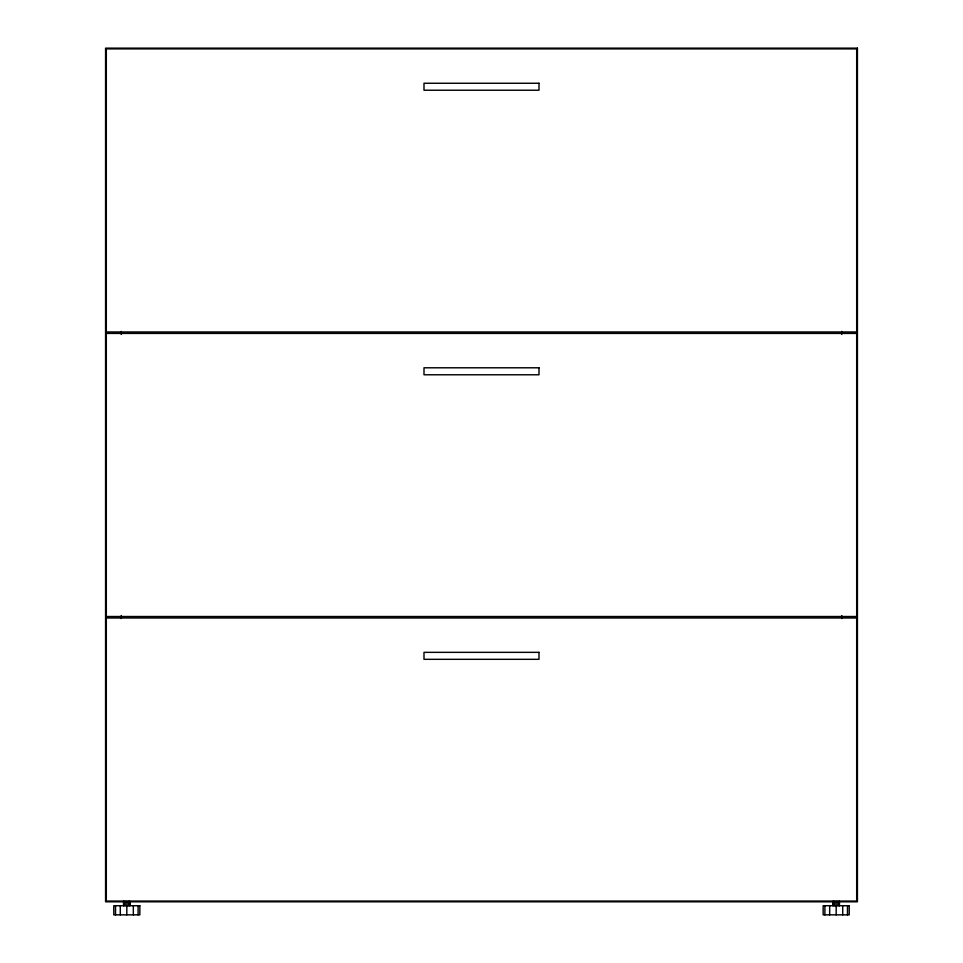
<?xml version="1.0" encoding="UTF-8"?>
<svg xmlns="http://www.w3.org/2000/svg" width="963" height="963" viewBox="0 0 963 963"><rect width="100%" height="100%" fill="white"/><g stroke="black" fill="none" stroke-linecap="round" stroke-linejoin="round"><path stroke-width="1.44" d="M847.476 905.714L847.476 914.85M842.709 905.714L842.709 914.85M841.758 331.404L841.758 334.414M841.758 615.538L841.758 618.547M839.447 901.368L839.447 905.714M839.014 901.368L839.014 905.714M837.822 901.368L837.822 905.714M836.185 901.368L836.185 914.85M834.56 901.368L834.56 905.714M833.368 901.368L833.368 905.714M832.923 901.368L832.923 905.714M829.673 905.714L829.673 914.85M824.894 905.714L824.894 914.85M138.106 905.714L138.106 914.85M133.327 905.714L133.327 914.85M130.077 901.368L130.077 905.714M129.632 901.368L129.632 905.714M128.44 901.368L128.44 905.714M126.815 901.368L126.815 914.85M125.178 901.368L125.178 905.714M123.986 901.368L123.986 905.714M123.553 901.368L123.553 905.714M121.242 331.404L121.242 334.414M121.242 615.538L121.242 618.547M120.291 905.714L120.291 914.85M115.524 905.714L115.524 914.85M857.419 48.15L105.581 48.15L105.581 901.801L857.419 901.801L857.419 48.15M856.685 48.884L106.315 48.884L106.315 331.97L856.685 331.97L856.685 48.884M538.991 83.251L423.997 83.251L423.997 90.221L538.991 90.221L538.991 83.251M856.685 333.427L106.315 333.427L106.315 616.513L856.685 616.513L856.685 333.427M538.991 367.794L423.997 367.794L423.997 374.776L538.991 374.776L538.991 367.794M856.685 617.981L106.315 617.981L106.315 901.067L856.685 901.067L856.685 617.981M538.991 652.348L423.997 652.348L423.997 659.318L538.991 659.318L538.991 652.348M139.852 905.714L113.778 905.714L113.778 914.85L139.852 914.85L139.852 905.714M849.222 905.714L823.148 905.714L823.148 914.85L849.222 914.85L849.222 905.714"/></g></svg>
